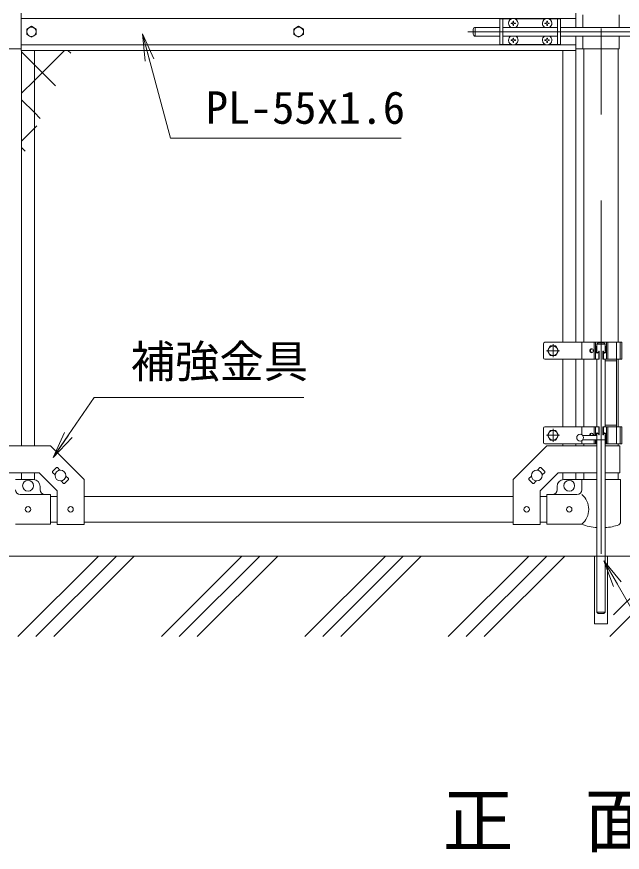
# Model space of a CAD drawing. Units: millimetres, scale not verified. Extents: x -4200 to 4200, y -2970 to 2970.
# Drawn here: x 348 to 1243, y -477 to 759 of the extents above; entities that cross this region are included whole.
import ezdxf
from ezdxf.enums import TextEntityAlignment as Align

# ---------------------------------------------------------------- set-up
doc = ezdxf.new("R2010")
doc.units = ezdxf.units.MM
doc.header["$LTSCALE"] = 20
doc.linetypes.add('USER1', pattern=[50.8, 31.75, -6.35, 6.35, -6.35])
doc.linetypes.add('USER3', pattern=[0.375, 0.25, -0.125])
doc.layers.add('0-0_D-TTL-TXT', color=7, linetype='Continuous')
for name, color, linetype, lineweight in [('0-1_D-BMK', 2, 'USER1', 13), ('0-2_D-STR1', 1, 'Continuous', 18), ('0-3_D-STR3', 3, 'Continuous', 13), ('0-5_0', 3, 'Continuous', 18), ('0-6_D-STR-TXT', 7, 'Continuous', 9), ('0-7_D-STR2', 7, 'Continuous', 9), ('0-9_D-BGD', 7, 'Continuous', 9)]:
    doc.layers.add(name, color=color, linetype=linetype, lineweight=lineweight)
doc.styles.add('ＭＳ ゴシック', font='')
doc.styles.get('ＭＳ ゴシック').set_extended_font_data('MS Gothic')

# ---------------------------------------------------------------- blocks, each defined once
blk = doc.blocks.new('_Open')
at = {"layer": '0-5_0', "color": 7, "lineweight": 9}
blk.add_line((-20, 3.33), (0, 0), dxfattribs=at)
blk.add_lwpolyline([(-20, -3.33), (0, 0), (-20, 0)], dxfattribs=at)

msp = doc.modelspace()

# ---------------------------------------------------------------- linework, layer by layer
at = {"layer": '0-1_D-BMK'}
for p, q in [((1211.59, 1503.1), (1211.59, -35.29)), ((1014.52, 736.37), (1638.97, 736.37)), ((1140.59, 274.37), (1140.59, 255.37)), ((1150.09, 264.87), (1131.09, 264.87)), ((1140.59, 149.37), (1140.59, 130.37)), ((1150.09, 139.87), (1131.09, 139.87))]:
    msp.add_line(p, q, dxfattribs=at)
at = {"layer": '0-2_D-STR1'}
for p, q in [((1186.19, 711.37), (1186.19, 277.37)), ((1236.99, 711.37), (1236.99, 277.37)), ((1186.19, 252.37), (1186.19, 152.37)), ((1236.99, 252.37), (1236.99, 152.37)), ((1186.19, 127.37), (1186.19, 124.42)), ((1236.99, 127.37), (1236.99, 124.42)), ((1186.19, 84.42), (1186.19, 74.37)), ((1236.99, 84.42), (1236.99, 74.37)), ((397.39, 49.37), (407.39, 49.37)), ((447.39, 49.37), (1081.59, 49.37)), ((1121.59, 49.37), (1131.59, 49.37)), ((397.39, 11.37), (407.39, 11.37)), ((447.39, 11.37), (1081.59, 11.37)), ((1121.59, 11.37), (1131.59, 11.37))]:
    msp.add_line(p, q, dxfattribs=at)
at = {"layer": '0-3_D-STR3'}
for p, q in [((354.49, 708.87), (354.49, 763.87)), ((1174.49, 755.87), (354.49, 755.87)), ((1061.84, 755.37), (1061.84, 717.37)), ((1079.24, 755.37), (1061.84, 755.37)), ((1066.34, 755.37), (1066.34, 717.37)), ((1129.24, 755.37), (1084.44, 755.37)), ((1151.84, 755.37), (1134.44, 755.37)), ((1147.34, 755.37), (1147.34, 717.37)), ((1151.84, 755.37), (1151.84, 717.37)), ((1174.49, 742.87), (1174.49, 763.87)), ((1184.59, 761.37), (1184.59, 742.87)), ((1238.59, 761.37), (1238.59, 742.87)), ((1037.09, 742.87), (1025.64, 742.87)), ((1025.64, 742.87), (1025.64, 729.87)), ((1036.94, 742.87), (1061.84, 742.87)), ((1066.34, 742.87), (1147.34, 742.87)), ((1078.69, 748.47), (1078.69, 748.87)), ((1079.99, 748.45), (1078.69, 748.47)), ((1081.45, 752.02), (1081.42, 750.72)), ((1081.45, 745.72), (1081.42, 747.01)), ((1082.24, 752.02), (1081.45, 752.02)), ((1082.24, 745.72), (1081.45, 745.72)), ((1082.24, 752.02), (1082.26, 750.72)), ((1082.24, 745.72), (1082.26, 747.01)), ((1083.69, 749.28), (1084.99, 749.26)), ((1084.99, 749.26), (1084.99, 748.87)), ((1129.99, 749.28), (1128.69, 749.26)), ((1128.69, 749.26), (1128.69, 748.87)), ((1131.45, 752.02), (1131.42, 750.72)), ((1131.45, 745.72), (1131.42, 747.01)), ((1132.24, 752.02), (1131.45, 752.02)), ((1132.24, 745.72), (1131.45, 745.72)), ((1132.24, 752.02), (1132.26, 750.72)), ((1132.24, 745.72), (1132.26, 747.01)), ((1133.69, 748.45), (1134.99, 748.47)), ((1134.99, 748.47), (1134.99, 748.87)), ((1151.84, 742.87), (1332.64, 742.87)), ((1022.64, 739.87), (1022.64, 732.87)), ((1037.09, 729.87), (1025.64, 729.87)), ((1036.94, 729.87), (1061.84, 729.87)), ((1066.34, 729.87), (1147.34, 729.87)), ((1151.84, 729.87), (1332.64, 729.87)), ((1174.49, 708.87), (1174.49, 729.87)), ((1184.59, 729.87), (1184.59, 711.37)), ((1238.59, 729.87), (1238.59, 711.37)), ((1174.49, 716.87), (354.49, 716.87)), ((1079.24, 717.37), (1061.84, 717.37)), ((1078.69, 723.47), (1078.69, 723.87)), ((1079.99, 723.45), (1078.69, 723.47)), ((1081.45, 727.02), (1081.42, 725.72)), ((1081.45, 720.72), (1081.42, 722.01)), ((1082.24, 727.02), (1081.45, 727.02)), ((1082.24, 720.72), (1081.45, 720.72)), ((1082.24, 727.02), (1082.26, 725.72)), ((1082.24, 720.72), (1082.26, 722.01)), ((1083.69, 724.28), (1084.99, 724.26)), ((1083.69, 723.45), (1084.99, 723.47)), ((1129.24, 717.37), (1084.44, 717.37)), ((1084.99, 724.26), (1084.99, 723.87)), ((1084.99, 723.47), (1084.99, 723.87)), ((1129.99, 724.28), (1128.69, 724.26)), ((1128.69, 724.26), (1128.69, 723.87)), ((1131.45, 727.02), (1131.42, 725.72)), ((1131.45, 720.72), (1131.42, 722.01)), ((1132.24, 727.02), (1131.45, 727.02)), ((1132.24, 720.72), (1131.45, 720.72)), ((1132.24, 727.02), (1132.26, 725.72)), ((1132.24, 720.72), (1132.26, 722.01)), ((1133.69, 724.28), (1134.99, 724.26)), ((1133.69, 723.45), (1134.99, 723.47)), ((1151.84, 717.37), (1134.44, 717.37)), ((1134.99, 724.26), (1134.99, 723.87)), ((1134.99, 723.47), (1134.99, 723.87)), ((290.39, 711.37), (354.49, 711.37)), ((1174.49, 708.87), (354.49, 708.87)), ((354.89, 708.87), (354.89, 124.42)), ((373.89, 708.87), (373.89, 124.42)), ((1155.09, 708.87), (1155.09, 277.37)), ((1174.09, 708.87), (1174.09, 277.37)), ((1238.59, 711.37), (1174.49, 711.37)), ((1126.59, 275.37), (1126.59, 254.37)), ((1242.19, 277.37), (1128.59, 277.37)), ((1183.29, 277.37), (1183.29, 252.37)), ((1201.59, 277.37), (1201.59, 252.37)), ((1203.49, 277.37), (1203.49, 252.37)), ((1205.59, 274.37), (1205.59, 271.37)), ((1217.59, 274.37), (1205.59, 274.37)), ((1215.59, 276.37), (1217.59, 274.37)), ((1217.59, 274.37), (1217.59, 271.37)), ((1219.69, 277.37), (1219.69, 252.37)), ((1221.59, 277.37), (1221.59, 252.37)), ((1221.83, 277.37), (1221.83, 252.37)), ((1234.29, 277.37), (1234.29, 127.37)), ((1239.89, 277.37), (1239.89, 252.37)), ((1242.19, 277.37), (1242.19, 252.37)), ((1205.59, 271.37), (1203.49, 271.37)), ((1205.09, 264.37), (1205.09, 271.37)), ((1205.59, 271.37), (1205.59, 262.35)), ((1208.09, 264.37), (1208.09, 252.37)), ((1208.09, 264.37), (1208.78, 264.37)), ((1208.78, 264.37), (1208.78, 252.37)), ((1214.4, 264.37), (1214.4, 252.37)), ((1215.09, 264.37), (1214.4, 264.37)), ((1215.09, 264.37), (1215.09, 252.37)), ((1219.69, 271.37), (1217.59, 271.37)), ((1217.59, 271.37), (1217.59, 262.35)), ((1218.09, 271.37), (1218.09, 264.37)), ((1208.78, 252.37), (1128.59, 252.37)), ((1155.09, 252.37), (1155.09, 152.37)), ((1174.09, 252.37), (1174.09, 152.37)), ((1205.59, 252.37), (1205.59, 152.37)), ((1242.19, 252.37), (1214.4, 252.37)), ((1217.59, 252.37), (1217.59, 152.37)), ((1234.29, 250.07), (1217.59, 250.07)), ((1126.59, 150.37), (1126.59, 129.37)), ((1208.78, 152.37), (1128.59, 152.37)), ((1183.29, 152.37), (1183.29, 140.58)), ((1201.59, 139.37), (1201.59, 152.37)), ((1203.49, 139.37), (1203.49, 152.37)), ((1208.09, 140.37), (1208.09, 152.37)), ((1208.78, 140.37), (1208.78, 152.37)), ((1242.19, 152.37), (1214.4, 152.37)), ((1214.4, 140.37), (1214.4, 152.37)), ((1215.09, 140.37), (1215.09, 152.37)), ((1234.29, 154.67), (1217.59, 154.67)), ((1219.69, 127.37), (1219.69, 152.37)), ((1221.59, 127.37), (1221.59, 152.37)), ((1221.83, 152.37), (1221.83, 127.37)), ((1239.89, 152.37), (1239.89, 127.37)), ((1242.19, 152.37), (1242.19, 127.37)), ((1205.59, 139.37), (1184.59, 139.37)), ((1205.09, 140.37), (1205.09, 139.37)), ((1205.59, 142.38), (1205.59, 133.37)), ((1205.59, 142.38), (1205.59, -121.63)), ((1208.09, 140.37), (1208.78, 140.37)), ((1215.09, 140.37), (1214.4, 140.37)), ((1217.59, 142.38), (1217.59, 133.37)), ((1218.09, 127.37), (1218.09, 140.37)), ((1205.59, 127.37), (1128.59, 127.37)), ((1155.09, 127.37), (1155.09, 124.42)), ((1174.09, 127.37), (1174.09, 124.42)), ((1183.29, 132.16), (1183.29, 127.37)), ((1205.59, 133.37), (1184.59, 133.37)), ((1201.59, 127.37), (1201.59, 133.37)), ((1205.59, 133.37), (1203.49, 133.37)), ((1203.49, 127.37), (1203.49, 133.37)), ((1203.49, 133.37), (1218.09, 133.37)), ((1205.09, 133.37), (1205.09, 127.37)), ((1242.19, 127.37), (1217.59, 127.37)), ((1239.29, 124.42), (1217.59, 124.42)), ((1239.29, 84.42), (1239.29, 124.42)), ((400.72, 86.43), (406.38, 92.08)), ((407.79, 92.08), (411.51, 88.37)), ((1121.19, 92.08), (1117.47, 88.37)), ((1128.26, 86.43), (1122.6, 92.08)), ((289.69, 84.42), (380.82, 84.42)), ((345.94, 74.37), (372.39, 74.37)), ((354.89, 84.42), (354.89, 74.37)), ((373.89, 84.42), (373.89, 74.37)), ((380.82, 84.42), (407.39, 57.85)), ((400.72, 85.01), (404.44, 81.3)), ((418.4, 68.75), (424.06, 74.41)), ((420.34, 79.54), (424.06, 75.82)), ((447.39, 8.17), (447.39, 74.42)), ((1081.59, 8.17), (1081.59, 74.42)), ((1108.64, 79.54), (1104.92, 75.82)), ((1110.58, 68.75), (1104.92, 74.41)), ((1148.16, 84.42), (1121.59, 57.85)), ((1128.26, 85.01), (1124.54, 81.3)), ((1205.59, 84.42), (1148.16, 84.42)), ((1155.09, 84.42), (1155.09, 74.37)), ((1174.09, 84.42), (1174.09, 74.37)), ((1183.04, 74.37), (1183.04, 59.37)), ((1239.29, 84.42), (1217.59, 84.42)), ((1240.14, 74.37), (1217.59, 74.37)), ((1240.14, 74.37), (1240.14, 10.67)), ((382.39, 59.37), (382.39, 64.37)), ((413.27, 72.47), (416.99, 68.75)), ((1115.71, 72.47), (1111.99, 68.75)), ((1146.59, 59.37), (1146.59, 64.37)), ((397.39, 52.37), (352.94, 52.37)), ((397.39, 8.37), (397.39, 52.37)), ((407.39, 8.17), (407.39, 57.85)), ((1121.59, 8.17), (1121.59, 57.85)), ((1131.59, 52.37), (1176.04, 52.37)), ((1131.59, 8.37), (1131.59, 52.37)), ((397.39, 8.37), (345.94, 8.37)), ((407.39, 8.17), (447.39, 8.17)), ((1121.59, 8.17), (1081.59, 8.17)), ((1131.59, 8.37), (1183.04, 8.37)), ((1202.04, -38.63), (1202.04, -138.63)), ((1205.59, -121.63), (1207.59, -123.63)), ((1217.59, -121.63), (1215.59, -123.63)), ((1215.59, -123.63), (1207.59, -123.63))]:
    msp.add_line(p, q, dxfattribs=at)
at = {"layer": '0-3_D-STR3', "linetype": 'USER3'}
msp.add_line((1221.83, 252.37), (1235.83, 252.37), dxfattribs=at)
at = {"layer": '0-3_D-STR3'}
for points in [[(369.49, 744.47), (376.51, 740.42), (376.51, 732.32), (369.49, 728.27), (362.48, 732.32), (362.48, 740.42)], [(764.49, 744.47), (771.51, 740.42), (771.51, 732.32), (764.49, 728.27), (757.48, 732.32), (757.48, 740.42)], [(1144.64, 271.88), (1148.69, 264.87), (1144.64, 257.85), (1136.54, 257.85), (1132.49, 264.87), (1136.54, 271.88)], [(1144.64, 146.88), (1148.69, 139.87), (1144.64, 132.85), (1136.54, 132.85), (1132.49, 139.87), (1136.54, 146.88)]]:
    msp.add_lwpolyline(points, close=True, dxfattribs=at)
for points in [[(1079.99, 749.28), (1078.69, 749.26), (1078.69, 748.87)], [(1083.69, 748.45), (1084.99, 748.47), (1084.99, 748.87)], [(1129.99, 748.45), (1128.69, 748.47), (1128.69, 748.87)], [(1133.69, 749.28), (1134.99, 749.26), (1134.99, 748.87)], [(1079.99, 724.28), (1078.69, 724.26), (1078.69, 723.87)], [(1129.99, 723.45), (1128.69, 723.47), (1128.69, 723.87)], [(1215.59, 276.37), (1207.59, 276.37), (1205.59, 274.37)], [(1217.59, 142.38), (1217.59, -121.63), (1205.59, -121.63)], [(289.69, 124.42), (397.39, 124.42), (447.39, 74.42)], [(1205.59, 124.42), (1131.59, 124.42), (1081.59, 74.42)], [(1205.59, 74.37), (1183.04, 74.37), (1156.59, 74.37)], [(1221.14, -38.63), (1221.14, -138.63), (1202.04, -138.63)]]:
    msp.add_lwpolyline(points, dxfattribs=at)
for centre, radius in [((369.49, 736.37), 7.03), ((764.49, 736.37), 7.03), ((1140.59, 264.87), 7.03), ((1140.59, 139.87), 7.03), ((1180.59, 136.37), 5), ((412.39, 80.42), 8), ((1116.59, 80.42), 8), ((364.39, 65.37), 8), ((1164.59, 65.37), 8), ((364.39, 30.37), 4), ((427.39, 30.42), 4), ((1101.59, 30.42), 4), ((1164.59, 30.37), 4)]:
    msp.add_circle(centre, radius, dxfattribs=at)
for centre, radius, start, end in [((1081.84, 748.87), 7, 0, 180), ((1131.84, 748.87), 7, 0, 180), ((1025.64, 739.87), 3, 90, 180), ((1081.84, 748.87), 7, 180, 238.99728), ((1079.94, 750.77), 1.49, 270, 0), ((1079.94, 746.96), 1.49, 0, 90), ((1083.75, 750.77), 1.49, 180, 270), ((1083.75, 746.96), 1.49, 90, 180), ((1081.84, 748.87), 7, 301.00272, 0), ((1131.84, 748.87), 7, 180, 238.99728), ((1129.94, 750.77), 1.49, 270, 0), ((1129.94, 746.96), 1.49, 0, 90), ((1133.75, 750.77), 1.49, 180, 270), ((1133.75, 746.96), 1.49, 90, 180), ((1131.84, 748.87), 7, 301.00272, 0), ((1025.64, 732.87), 3, 180, 270), ((1081.84, 723.87), 7, 121.00272, 180), ((1081.84, 723.87), 7, 0, 58.99728), ((1131.84, 723.87), 7, 121.00272, 180), ((1131.84, 723.87), 7, 0, 58.99728), ((1081.84, 723.87), 7, 180, 0), ((1079.94, 725.77), 1.49, 270, 0), ((1079.94, 721.96), 1.49, 0, 90), ((1083.75, 725.77), 1.49, 180, 270), ((1083.75, 721.96), 1.49, 90, 180), ((1131.84, 723.87), 7, 180, 0), ((1129.94, 725.77), 1.49, 270, 0), ((1129.94, 721.96), 1.49, 0, 90), ((1133.75, 725.77), 1.49, 180, 270), ((1133.75, 721.96), 1.49, 90, 180), ((1128.59, 275.37), 2, 90, 180), ((1128.59, 254.37), 2, 180, 270), ((1128.59, 150.37), 2, 90, 180), ((1128.59, 129.37), 2, 180, 270), ((407.09, 91.38), 1, 45, 135), ((1121.89, 91.38), 1, 45, 135), ((372.39, 64.37), 10, 0, 90), ((401.43, 85.72), 1, 135, 225), ((423.35, 75.11), 1, 315, 45), ((1105.63, 75.11), 1, 135, 225), ((1127.55, 85.72), 1, 315, 45), ((1156.59, 64.37), 10, 90, 180), ((417.69, 69.46), 1, 225, 315), ((1111.29, 69.46), 1, 225, 315), ((352.94, 59.37), 7, 180, 270), ((389.39, 59.37), 7, 180, 270), ((1139.59, 59.37), 7, 270, 0), ((1176.04, 59.37), 7, 270, 0), ((1164.84, 30.37), 28.55, 309.59418, 50.40582), ((1211.59, 83.1), 80, 249.0916, 265.69878), ((1211.59, 83.1), 80, 274.30122, 289.22051), ((1236.84, 10.67), 3.3, 289.22051, 0)]:
    msp.add_arc(centre, radius, start, end, dxfattribs=at)
msp.add_ellipse((1197.44, 264.87), major_axis=(0, 3), ratio=0.839449, dxfattribs=at)
for centre, major_axis, ratio, start_param, end_param in [((1198.6, 264.87), (0, -3), 0.839449, 3.3733968, 6.0513812), ((1205.79, 264.41), (0, -3), 0.766727, 4.7027468, 7.8414058), ((1206.94, 264.41), (0, -3), 0.615242, 4.7027468, 6.0032469), ((1217.39, 264.41), (0, -3), 0.766727, 4.7249648, 7.8636238), ((1216.25, 264.41), (0, -3), 0.615242, 0.2799384, 1.5804385), ((1197.44, 139.87), (0, -3), 0.839449, 1.4033482, 4.8798371), ((1198.6, 139.87), (0, -3), 0.839449, 3.3733968, 4.8798371), ((1205.79, 140.33), (0, 3), 0.766727, 4.7249648, 7.8636238), ((1206.94, 140.33), (0, 3), 0.615242, 0.2799384, 1.5804385), ((1217.39, 140.33), (0, 3), 0.766727, 4.7027468, 7.8414058), ((1216.25, 140.33), (0, 3), 0.615242, 4.7027468, 6.0032469)]:
    msp.add_ellipse(centre, major_axis=major_axis, ratio=ratio, start_param=start_param, end_param=end_param, dxfattribs=at)
at = {"layer": '0-6_D-STR-TXT'}
for points in [[(916.13, 579.11), (574.85, 579.11), (534.34, 731.26)], [(772.3, 195.95), (462.24, 195.95), (402.53, 108.81)], [(1579.42, -252.31), (1335.09, -252.31), (1216.78, -47.38)]]:
    msp.add_lwpolyline(points, dxfattribs=at)
at = {"layer": '0-7_D-STR2'}
for p, q in [((373.89, 687.59), (354.89, 706.59)), ((427.53, 704.66), (423.32, 708.87)), ((405.04, 656.44), (373.89, 687.59)), ((373.89, 616.88), (354.89, 635.88)), ((382.55, 608.21), (373.89, 616.88)), ((360.07, 559.99), (354.89, 565.16))]:
    msp.add_line(p, q, dxfattribs=at)
for points in [[(354.89, 645.45), (373.89, 664.45), (418.31, 708.87)], [(354.89, 574.74), (373.89, 593.74), (377.48, 597.33)]]:
    msp.add_lwpolyline(points, dxfattribs=at)
at = {"layer": '0-9_D-BGD'}
for p, q in [((2591.99, -38.63), (-108.01, -38.63)), ((349.4, -157.69), (468.46, -38.63)), ((375.91, -157.69), (494.98, -38.63)), ((402.43, -157.69), (521.49, -38.63)), ((561.53, -157.69), (680.59, -38.63)), ((588.05, -157.69), (707.11, -38.63)), ((614.56, -157.69), (733.62, -38.63)), ((773.66, -157.69), (892.72, -38.63)), ((800.18, -157.69), (919.24, -38.63)), ((826.69, -157.69), (945.76, -38.63)), ((985.79, -157.69), (1104.85, -38.63)), ((1012.31, -157.69), (1131.37, -38.63)), ((1038.83, -157.69), (1157.89, -38.63)), ((1224.44, -157.69), (1343.5, -38.63)), ((1229.86, -125.76), (1316.99, -38.63))]:
    msp.add_line(p, q, dxfattribs=at)

# ---------------------------------------------------------------- block references
at = {"layer": '0-6_D-STR-TXT', "xscale": 2, "yscale": 2}
for p, rotation in [((533.82, 733.19), 104.91069), ((401.4, 107.16), 235.58239), ((1215.78, -45.65), 120)]:
    msp.add_blockref('_Open', p, dxfattribs=dict(at, rotation=rotation))

# ---------------------------------------------------------------- texts
at = {"layer": '0-0_D-TTL-TXT', "style": 'ＭＳ ゴシック'}
msp.add_text('正\u3000面\u3000図', height=76.98, dxfattribs=at).set_placement((977.25, -491.23), align=Align.BOTTOM_LEFT)
at = {"layer": '0-6_D-STR-TXT', "style": 'ＭＳ ゴシック'}
for s, p in [('PL-55x1.6', (627.3, 585.86)), ('補強金具', (516.21, 210.57))]:
    msp.add_text(s, height=48.09, dxfattribs=at).set_placement(p, align=Align.BOTTOM_LEFT)

doc.saveas('drawing.dxf')
